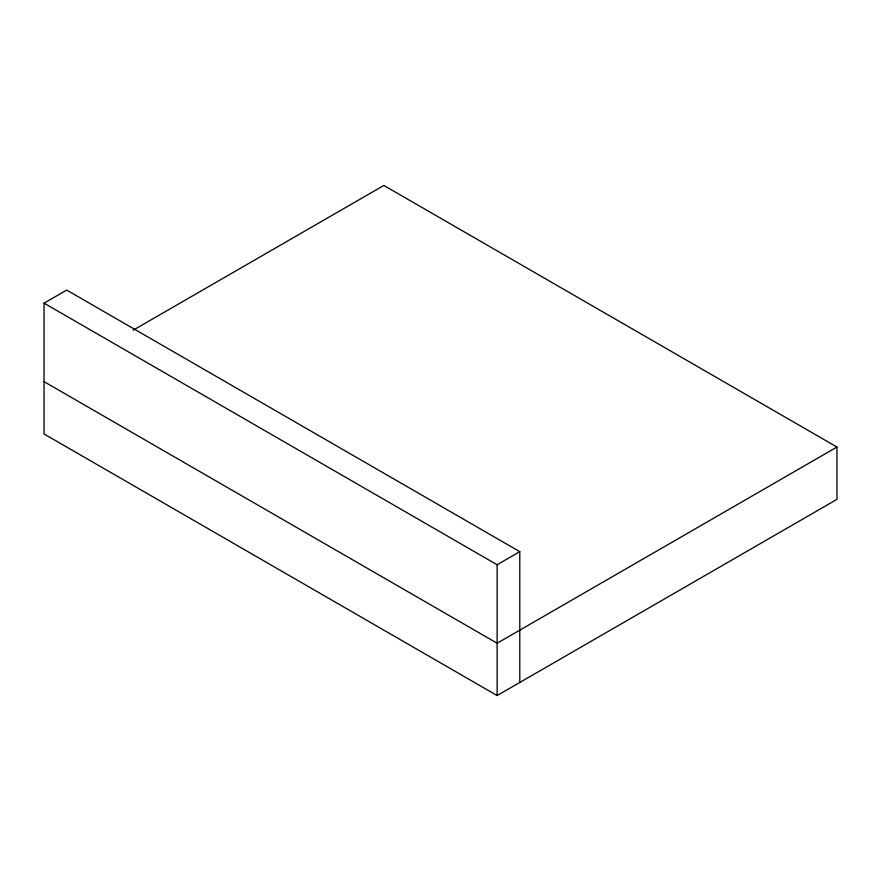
<?xml version="1.0" encoding="UTF-8"?>
<svg xmlns="http://www.w3.org/2000/svg" width="881" height="881" viewBox="0 0 881 881"><rect width="100%" height="100%" fill="white"/><g stroke="black" fill="none" stroke-linecap="round" stroke-linejoin="round"><path stroke-width="1.32" d="M133.163 330.199L383.863 185.451L836.95 447.041L836.95 499.362L497.137 695.55L44.05 433.959L44.05 303.163L66.703 290.091L519.79 551.671L519.79 682.467M44.05 303.163L497.137 564.754L519.79 551.671M836.95 447.041L497.137 643.229L44.05 381.638M497.137 564.754L497.137 695.55"/></g></svg>
